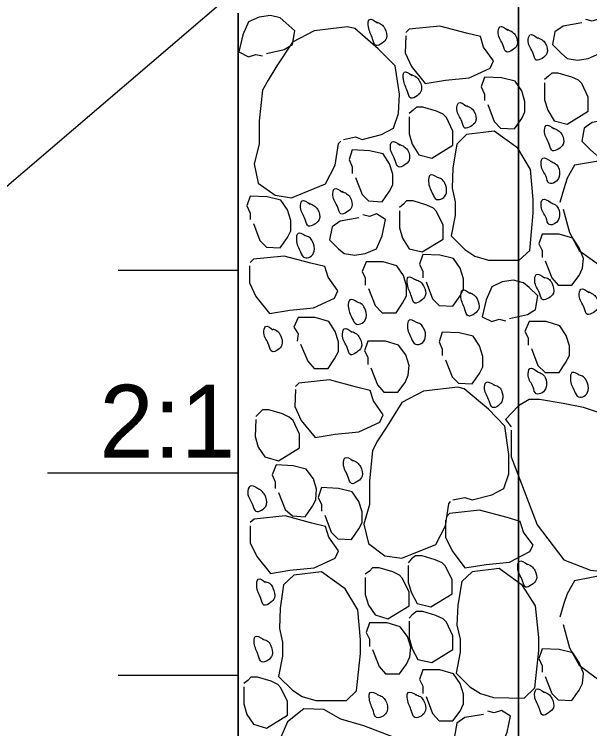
# Model space of a CAD drawing. Extents: x 1.2 to 17.3, y 0.2 to 9.9.
# Drawn here: x 6.649 to 7.359, y 7.416 to 8.298 of the extents above; entities that cross this region are included whole.
import ezdxf

# ---------------------------------------------------------------- set-up
doc = ezdxf.new("R2010")
doc.units = 0
for name, color, linetype in [('SD_P_Dimension Text', 7, 'Continuous'), ('SD_P_Prop Object Lines', 7, 'Continuous'), ('SD_P_Shading', 7, 'Continuous')]:
    doc.layers.add(name, color=color, linetype=linetype)

msp = doc.modelspace()

# ---------------------------------------------------------------- linework, layer by layer
at = {"layer": 'SD_P_Prop Object Lines'}
for p, q in [((7.271, 8.626), (6.621, 8.07)), ((7.271, 8.626), (7.271, 6.814)), ((7.271, 6.814), (7.271, 8.626)), ((6.925, 7.175), (6.925, 8.3)), ((6.925, 7.982), (6.777, 7.982)), ((6.925, 7.732), (6.69, 7.732)), ((6.925, 7.482), (6.777, 7.482))]:
    msp.add_line(p, q, dxfattribs=at)
for points in [[(6.96, 8.25), (6.982, 8.255), (6.992, 8.261), (6.995, 8.278), (6.984, 8.288), (6.977, 8.294), (6.965, 8.297), (6.951, 8.295), (6.938, 8.289), (6.931, 8.273), (6.926, 8.252), (6.938, 8.246), (6.947, 8.249), (6.955, 8.247)], [(7.349, 8.288), (7.326, 8.284), (7.316, 8.277), (7.313, 8.261), (7.324, 8.25), (7.331, 8.244), (7.344, 8.242), (7.357, 8.244), (7.371, 8.25), (7.378, 8.266), (7.382, 8.286), (7.371, 8.293), (7.362, 8.29), (7.354, 8.292)], [(7.132, 8.272), (7.131, 8.251), (7.139, 8.234), (7.156, 8.213), (7.181, 8.217), (7.21, 8.22), (7.236, 8.232), (7.24, 8.241), (7.228, 8.258), (7.224, 8.271), (7.207, 8.275), (7.174, 8.284), (7.136, 8.28), (7.132, 8.276)], [(7.055, 8.144), (7.07, 8.147), (7.078, 8.144), (7.102, 8.15), (7.117, 8.158), (7.123, 8.176), (7.124, 8.2), (7.119, 8.235), (7.098, 8.256), (7.069, 8.281), (7.06, 8.283), (7.019, 8.278), (6.992, 8.264), (6.973, 8.235), (6.962, 8.217), (6.955, 8.205), (6.951, 8.167), (6.951, 8.138), (6.945, 8.114), (6.95, 8.09), (6.971, 8.075), (6.991, 8.072), (7.033, 8.089), (7.045, 8.112), (7.049, 8.139), (7.052, 8.142)], [(7.303, 8.214), (7.303, 8.193), (7.307, 8.18), (7.315, 8.167), (7.331, 8.163), (7.357, 8.179), (7.357, 8.188), (7.357, 8.196), (7.349, 8.213), (7.345, 8.217), (7.337, 8.221), (7.32, 8.226), (7.312, 8.226), (7.308, 8.222), (7.303, 8.218)], [(7.233, 8.187), (7.241, 8.166), (7.249, 8.158), (7.266, 8.157), (7.275, 8.17), (7.279, 8.178), (7.279, 8.191), (7.275, 8.204), (7.267, 8.216), (7.25, 8.22), (7.229, 8.221), (7.225, 8.209), (7.229, 8.2), (7.229, 8.192)], [(7.136, 8.172), (7.136, 8.151), (7.14, 8.138), (7.148, 8.125), (7.164, 8.121), (7.19, 8.137), (7.19, 8.146), (7.19, 8.154), (7.182, 8.171), (7.178, 8.175), (7.17, 8.179), (7.153, 8.184), (7.145, 8.184), (7.141, 8.18), (7.136, 8.176)], [(7.385, 8.169), (7.362, 8.165), (7.352, 8.158), (7.349, 8.142), (7.36, 8.131), (7.367, 8.125), (7.38, 8.123), (7.393, 8.125), (7.407, 8.131), (7.414, 8.147), (7.418, 8.167), (7.407, 8.174), (7.398, 8.171), (7.39, 8.173)], [(7.193, 8.05), (7.188, 8.025), (7.205, 8.008), (7.217, 8), (7.234, 7.995), (7.272, 7.995), (7.285, 8.007), (7.289, 8.053), (7.289, 8.07), (7.286, 8.107), (7.27, 8.133), (7.241, 8.154), (7.207, 8.15), (7.195, 8.138), (7.19, 8.109), (7.189, 8.084), (7.193, 8.067), (7.193, 8.05)], [(7.07, 8.097), (7.078, 8.076), (7.086, 8.068), (7.103, 8.067), (7.112, 8.08), (7.116, 8.088), (7.116, 8.101), (7.112, 8.114), (7.104, 8.126), (7.087, 8.13), (7.066, 8.131), (7.062, 8.119), (7.066, 8.11), (7.066, 8.102)], [(7.326, 8.058), (7.334, 8.029), (7.346, 8.007), (7.375, 7.986), (7.396, 7.973), (7.455, 7.976), (7.476, 7.988), (7.484, 8.009), (7.489, 8.034), (7.489, 8.046), (7.481, 8.063), (7.465, 8.085), (7.44, 8.106), (7.403, 8.115), (7.382, 8.119), (7.34, 8.112), (7.331, 8.096), (7.327, 8.083), (7.322, 8.066)], [(6.944, 8.04), (6.952, 8.019), (6.96, 8.011), (6.977, 8.01), (6.986, 8.023), (6.99, 8.031), (6.99, 8.044), (6.986, 8.057), (6.978, 8.069), (6.961, 8.073), (6.94, 8.074), (6.936, 8.062), (6.94, 8.053), (6.94, 8.045)], [(7.124, 8.056), (7.124, 8.035), (7.128, 8.022), (7.136, 8.009), (7.152, 8.005), (7.178, 8.021), (7.178, 8.03), (7.178, 8.038), (7.17, 8.055), (7.166, 8.059), (7.158, 8.063), (7.141, 8.068), (7.133, 8.068), (7.129, 8.064), (7.124, 8.06)], [(7.074, 8.047), (7.051, 8.043), (7.041, 8.036), (7.038, 8.02), (7.049, 8.009), (7.056, 8.003), (7.069, 8.001), (7.082, 8.003), (7.096, 8.009), (7.103, 8.025), (7.107, 8.045), (7.096, 8.052), (7.087, 8.049), (7.079, 8.051)], [(7.304, 7.994), (7.312, 7.973), (7.32, 7.964), (7.337, 7.964), (7.346, 7.976), (7.35, 7.985), (7.351, 7.997), (7.346, 8.01), (7.338, 8.022), (7.321, 8.027), (7.3, 8.027), (7.296, 8.015), (7.3, 8.007), (7.3, 7.998)], [(7.157, 7.968), (7.165, 7.947), (7.173, 7.939), (7.19, 7.938), (7.199, 7.951), (7.203, 7.959), (7.203, 7.972), (7.199, 7.985), (7.191, 7.997), (7.174, 8.001), (7.153, 8.002), (7.149, 7.99), (7.153, 7.981), (7.153, 7.973)], [(6.939, 7.988), (6.939, 7.967), (6.947, 7.95), (6.964, 7.929), (6.989, 7.933), (7.018, 7.936), (7.044, 7.948), (7.048, 7.957), (7.036, 7.974), (7.032, 7.987), (7.015, 7.991), (6.982, 8), (6.944, 7.996), (6.94, 7.992)], [(7.086, 7.96), (7.094, 7.939), (7.103, 7.93), (7.12, 7.93), (7.128, 7.942), (7.133, 7.951), (7.133, 7.963), (7.129, 7.976), (7.121, 7.988), (7.104, 7.993), (7.083, 7.993), (7.078, 7.981), (7.082, 7.973), (7.082, 7.964)], [(7.26, 7.923), (7.282, 7.928), (7.292, 7.934), (7.295, 7.951), (7.284, 7.961), (7.277, 7.967), (7.265, 7.97), (7.251, 7.968), (7.238, 7.962), (7.231, 7.946), (7.226, 7.925), (7.238, 7.919), (7.247, 7.922), (7.255, 7.92)], [(7.002, 7.891), (7.011, 7.87), (7.019, 7.861), (7.036, 7.861), (7.044, 7.873), (7.049, 7.882), (7.049, 7.894), (7.045, 7.907), (7.037, 7.919), (7.02, 7.924), (6.999, 7.924), (6.994, 7.912), (6.999, 7.904), (6.998, 7.895)], [(7.287, 7.886), (7.295, 7.865), (7.304, 7.856), (7.321, 7.856), (7.329, 7.868), (7.334, 7.877), (7.334, 7.889), (7.33, 7.902), (7.322, 7.914), (7.305, 7.919), (7.284, 7.919), (7.279, 7.907), (7.283, 7.899), (7.283, 7.89)], [(7.181, 7.872), (7.189, 7.851), (7.197, 7.843), (7.214, 7.842), (7.223, 7.855), (7.227, 7.863), (7.227, 7.876), (7.223, 7.889), (7.215, 7.901), (7.198, 7.905), (7.177, 7.906), (7.173, 7.894), (7.177, 7.885), (7.177, 7.877)], [(7.089, 7.862), (7.097, 7.841), (7.105, 7.832), (7.122, 7.832), (7.131, 7.844), (7.135, 7.853), (7.136, 7.865), (7.132, 7.878), (7.123, 7.89), (7.107, 7.895), (7.085, 7.895), (7.081, 7.883), (7.085, 7.875), (7.085, 7.866)], [(6.996, 7.835), (6.995, 7.814), (7.003, 7.797), (7.02, 7.776), (7.045, 7.78), (7.074, 7.783), (7.1, 7.795), (7.104, 7.804), (7.092, 7.821), (7.088, 7.834), (7.071, 7.838), (7.038, 7.847), (7, 7.843), (6.996, 7.839)], [(7.19, 7.699), (7.205, 7.702), (7.214, 7.699), (7.238, 7.705), (7.253, 7.713), (7.259, 7.731), (7.259, 7.755), (7.254, 7.79), (7.234, 7.811), (7.204, 7.836), (7.196, 7.838), (7.154, 7.833), (7.127, 7.819), (7.109, 7.79), (7.097, 7.772), (7.091, 7.76), (7.087, 7.722), (7.087, 7.693), (7.08, 7.669), (7.086, 7.645), (7.106, 7.63), (7.127, 7.627), (7.169, 7.644), (7.181, 7.667), (7.185, 7.694), (7.187, 7.697)], [(7.262, 7.785), (7.262, 7.752), (7.294, 7.668), (7.327, 7.625), (7.36, 7.612), (7.406, 7.607), (7.419, 7.628), (7.424, 7.661), (7.42, 7.691), (7.408, 7.708), (7.4, 7.737), (7.404, 7.75), (7.405, 7.779), (7.401, 7.787), (7.389, 7.8), (7.351, 7.813), (7.326, 7.818), (7.297, 7.823), (7.284, 7.823), (7.271, 7.815), (7.255, 7.798), (7.262, 7.789)], [(6.947, 7.798), (6.946, 7.777), (6.95, 7.764), (6.958, 7.752), (6.975, 7.747), (7.001, 7.763), (7.001, 7.772), (7.001, 7.78), (6.993, 7.797), (6.988, 7.801), (6.98, 7.805), (6.963, 7.81), (6.955, 7.81), (6.951, 7.806), (6.947, 7.802)], [(6.975, 7.708), (6.983, 7.687), (6.992, 7.679), (7.008, 7.678), (7.017, 7.691), (7.021, 7.699), (7.022, 7.712), (7.018, 7.725), (7.009, 7.737), (6.993, 7.741), (6.972, 7.742), (6.967, 7.73), (6.971, 7.721), (6.971, 7.713)], [(7.032, 7.68), (7.04, 7.659), (7.048, 7.651), (7.065, 7.65), (7.074, 7.663), (7.078, 7.671), (7.078, 7.684), (7.074, 7.697), (7.066, 7.709), (7.049, 7.713), (7.028, 7.714), (7.024, 7.702), (7.028, 7.693), (7.028, 7.685)], [(7.181, 7.674), (7.181, 7.653), (7.189, 7.636), (7.205, 7.615), (7.231, 7.619), (7.26, 7.622), (7.285, 7.635), (7.289, 7.643), (7.277, 7.659), (7.273, 7.672), (7.257, 7.677), (7.223, 7.686), (7.186, 7.682), (7.182, 7.678)], [(6.94, 7.667), (6.94, 7.646), (6.948, 7.629), (6.965, 7.608), (6.989, 7.612), (7.019, 7.615), (7.045, 7.627), (7.049, 7.636), (7.037, 7.653), (7.033, 7.666), (7.016, 7.67), (6.983, 7.679), (6.945, 7.675), (6.94, 7.671)], [(7.135, 7.618), (7.135, 7.597), (7.139, 7.584), (7.146, 7.571), (7.163, 7.567), (7.189, 7.583), (7.189, 7.592), (7.189, 7.6), (7.181, 7.617), (7.177, 7.621), (7.168, 7.625), (7.152, 7.63), (7.144, 7.63), (7.139, 7.626), (7.135, 7.621)], [(7.082, 7.603), (7.082, 7.582), (7.086, 7.569), (7.094, 7.557), (7.11, 7.552), (7.136, 7.568), (7.136, 7.577), (7.136, 7.585), (7.128, 7.602), (7.124, 7.606), (7.116, 7.61), (7.099, 7.615), (7.091, 7.615), (7.087, 7.611), (7.082, 7.607)], [(7.199, 7.511), (7.194, 7.485), (7.211, 7.468), (7.224, 7.46), (7.24, 7.455), (7.278, 7.454), (7.291, 7.467), (7.296, 7.513), (7.296, 7.529), (7.292, 7.568), (7.276, 7.593), (7.247, 7.614), (7.214, 7.61), (7.201, 7.598), (7.196, 7.569), (7.195, 7.544), (7.199, 7.527), (7.199, 7.511)], [(6.98, 7.506), (6.975, 7.481), (6.992, 7.464), (7.004, 7.456), (7.021, 7.451), (7.059, 7.451), (7.071, 7.463), (7.076, 7.509), (7.076, 7.526), (7.073, 7.563), (7.057, 7.589), (7.028, 7.61), (6.994, 7.606), (6.981, 7.594), (6.977, 7.565), (6.976, 7.54), (6.98, 7.523), (6.98, 7.506)], [(7.326, 7.545), (7.334, 7.516), (7.346, 7.495), (7.375, 7.473), (7.396, 7.46), (7.455, 7.463), (7.476, 7.476), (7.484, 7.497), (7.489, 7.521), (7.489, 7.534), (7.481, 7.551), (7.465, 7.572), (7.44, 7.593), (7.403, 7.602), (7.382, 7.607), (7.34, 7.599), (7.331, 7.583), (7.327, 7.571), (7.322, 7.554)], [(7.136, 7.549), (7.136, 7.528), (7.14, 7.515), (7.147, 7.502), (7.164, 7.498), (7.19, 7.514), (7.19, 7.523), (7.19, 7.531), (7.182, 7.548), (7.178, 7.552), (7.169, 7.556), (7.153, 7.561), (7.145, 7.561), (7.14, 7.557), (7.136, 7.553)], [(7.091, 7.514), (7.099, 7.493), (7.107, 7.484), (7.124, 7.484), (7.133, 7.496), (7.137, 7.505), (7.138, 7.517), (7.134, 7.53), (7.125, 7.542), (7.109, 7.547), (7.087, 7.547), (7.083, 7.535), (7.087, 7.527), (7.087, 7.518)], [(7.304, 7.481), (7.312, 7.46), (7.32, 7.452), (7.337, 7.451), (7.346, 7.464), (7.35, 7.472), (7.351, 7.485), (7.346, 7.498), (7.338, 7.51), (7.321, 7.514), (7.3, 7.515), (7.296, 7.503), (7.3, 7.494), (7.3, 7.486)], [(7.157, 7.456), (7.165, 7.435), (7.173, 7.426), (7.19, 7.426), (7.199, 7.438), (7.203, 7.447), (7.203, 7.459), (7.199, 7.472), (7.191, 7.484), (7.174, 7.489), (7.153, 7.489), (7.149, 7.477), (7.153, 7.469), (7.153, 7.46)], [(6.932, 7.468), (6.932, 7.447), (6.936, 7.434), (6.944, 7.422), (6.96, 7.417), (6.986, 7.433), (6.986, 7.442), (6.986, 7.45), (6.978, 7.467), (6.974, 7.471), (6.966, 7.475), (6.949, 7.48), (6.941, 7.48), (6.937, 7.476), (6.932, 7.472)], [(7.117, 7.406), (7.08, 7.42), (7.052, 7.428), (7.031, 7.44), (7.006, 7.441), (6.986, 7.425), (6.978, 7.406)], [(7.228, 7.434), (7.205, 7.43), (7.195, 7.423), (7.192, 7.407), (7.203, 7.396), (7.21, 7.39), (7.223, 7.388), (7.236, 7.39), (7.25, 7.396), (7.257, 7.412), (7.261, 7.432), (7.25, 7.439), (7.241, 7.436), (7.233, 7.438)]]:
    msp.add_lwpolyline(points, dxfattribs=at)
for points in [[(7.096, 8.289), (7.102, 8.286), (7.106, 8.281), (7.108, 8.269), (7.103, 8.263), (7.095, 8.26), (7.091, 8.268), (7.086, 8.283), (7.087, 8.292), (7.097, 8.288)], [(7.257, 8.28), (7.263, 8.277), (7.267, 8.273), (7.269, 8.26), (7.263, 8.254), (7.256, 8.252), (7.252, 8.26), (7.246, 8.275), (7.248, 8.283), (7.258, 8.279)], [(7.294, 8.27), (7.3, 8.267), (7.304, 8.263), (7.306, 8.25), (7.3, 8.244), (7.293, 8.242), (7.289, 8.25), (7.283, 8.265), (7.285, 8.273), (7.295, 8.269)], [(7.139, 8.224), (7.145, 8.221), (7.149, 8.216), (7.151, 8.204), (7.146, 8.198), (7.138, 8.195), (7.134, 8.203), (7.129, 8.218), (7.13, 8.227), (7.14, 8.223)], [(7.206, 8.186), (7.212, 8.183), (7.216, 8.179), (7.218, 8.166), (7.212, 8.16), (7.205, 8.158), (7.201, 8.166), (7.195, 8.181), (7.197, 8.189), (7.207, 8.185)], [(7.314, 8.158), (7.32, 8.155), (7.324, 8.151), (7.326, 8.138), (7.32, 8.132), (7.313, 8.13), (7.309, 8.138), (7.303, 8.153), (7.305, 8.161), (7.315, 8.157)], [(7.124, 8.138), (7.13, 8.135), (7.134, 8.131), (7.136, 8.118), (7.13, 8.112), (7.123, 8.11), (7.119, 8.118), (7.113, 8.133), (7.115, 8.141), (7.125, 8.137)], [(7.31, 8.117), (7.315, 8.115), (7.32, 8.11), (7.321, 8.098), (7.316, 8.091), (7.309, 8.09), (7.305, 8.098), (7.299, 8.112), (7.301, 8.121), (7.311, 8.117)], [(7.171, 8.097), (7.176, 8.095), (7.18, 8.09), (7.182, 8.078), (7.177, 8.071), (7.17, 8.07), (7.165, 8.077), (7.16, 8.092), (7.162, 8.1), (7.171, 8.097)], [(7.053, 8.08), (7.059, 8.077), (7.063, 8.073), (7.065, 8.06), (7.059, 8.054), (7.052, 8.052), (7.048, 8.06), (7.042, 8.075), (7.044, 8.083), (7.054, 8.079)], [(7.013, 8.065), (7.019, 8.062), (7.023, 8.058), (7.025, 8.045), (7.019, 8.039), (7.012, 8.037), (7.008, 8.045), (7.002, 8.06), (7.004, 8.068), (7.014, 8.064)], [(7.31, 8.066), (7.315, 8.064), (7.32, 8.059), (7.321, 8.047), (7.316, 8.04), (7.309, 8.039), (7.305, 8.047), (7.299, 8.061), (7.301, 8.07), (7.311, 8.066)], [(7.008, 8.025), (7.013, 8.023), (7.017, 8.018), (7.019, 8.006), (7.014, 7.999), (7.007, 7.998), (7.002, 8.005), (6.997, 8.02), (6.999, 8.028), (7.008, 8.025)], [(7.144, 7.971), (7.15, 7.968), (7.154, 7.963), (7.156, 7.951), (7.151, 7.945), (7.143, 7.942), (7.139, 7.95), (7.134, 7.965), (7.135, 7.974), (7.145, 7.97)], [(7.302, 7.974), (7.308, 7.972), (7.312, 7.967), (7.314, 7.954), (7.308, 7.948), (7.301, 7.946), (7.297, 7.954), (7.291, 7.969), (7.293, 7.977), (7.303, 7.973)], [(7.211, 7.955), (7.216, 7.952), (7.22, 7.947), (7.222, 7.935), (7.217, 7.929), (7.209, 7.926), (7.205, 7.934), (7.2, 7.949), (7.202, 7.958), (7.211, 7.954)], [(7.357, 7.956), (7.363, 7.953), (7.367, 7.949), (7.369, 7.936), (7.363, 7.93), (7.356, 7.928), (7.352, 7.936), (7.346, 7.951), (7.348, 7.959), (7.358, 7.955)], [(7.072, 7.943), (7.077, 7.941), (7.081, 7.936), (7.083, 7.924), (7.078, 7.917), (7.071, 7.916), (7.066, 7.923), (7.061, 7.938), (7.063, 7.946), (7.072, 7.943)], [(7.145, 7.918), (7.15, 7.916), (7.154, 7.911), (7.156, 7.899), (7.151, 7.892), (7.144, 7.891), (7.139, 7.898), (7.134, 7.913), (7.136, 7.921), (7.145, 7.918)], [(6.968, 7.91), (6.974, 7.907), (6.977, 7.903), (6.979, 7.89), (6.974, 7.884), (6.967, 7.882), (6.963, 7.89), (6.957, 7.905), (6.959, 7.913), (6.968, 7.909)], [(7.065, 7.907), (7.071, 7.904), (7.075, 7.899), (7.077, 7.887), (7.071, 7.881), (7.064, 7.878), (7.06, 7.886), (7.054, 7.901), (7.056, 7.91), (7.066, 7.906)], [(7.294, 7.857), (7.299, 7.855), (7.304, 7.85), (7.305, 7.838), (7.3, 7.831), (7.293, 7.83), (7.289, 7.838), (7.283, 7.852), (7.285, 7.861), (7.295, 7.857)], [(7.346, 7.853), (7.351, 7.851), (7.355, 7.846), (7.357, 7.834), (7.352, 7.827), (7.345, 7.826), (7.34, 7.833), (7.335, 7.848), (7.337, 7.856), (7.346, 7.853)], [(7.24, 7.841), (7.246, 7.839), (7.25, 7.834), (7.251, 7.822), (7.246, 7.815), (7.239, 7.813), (7.235, 7.821), (7.229, 7.836), (7.231, 7.844), (7.241, 7.841)], [(7.066, 7.748), (7.072, 7.745), (7.076, 7.74), (7.078, 7.728), (7.073, 7.722), (7.065, 7.719), (7.061, 7.727), (7.055, 7.743), (7.057, 7.751), (7.067, 7.747)], [(6.949, 7.713), (6.954, 7.71), (6.958, 7.705), (6.96, 7.693), (6.954, 7.686), (6.947, 7.685), (6.943, 7.693), (6.937, 7.707), (6.94, 7.716), (6.949, 7.713)], [(7.281, 7.62), (7.287, 7.617), (7.291, 7.612), (7.293, 7.6), (7.287, 7.594), (7.28, 7.591), (7.276, 7.599), (7.27, 7.615), (7.272, 7.623), (7.282, 7.619)], [(6.959, 7.598), (6.965, 7.595), (6.968, 7.59), (6.97, 7.578), (6.965, 7.572), (6.957, 7.569), (6.953, 7.577), (6.948, 7.593), (6.95, 7.601), (6.959, 7.597)], [(6.955, 7.527), (6.961, 7.525), (6.965, 7.52), (6.967, 7.507), (6.962, 7.501), (6.954, 7.499), (6.95, 7.507), (6.945, 7.522), (6.946, 7.53), (6.956, 7.527)], [(7.302, 7.462), (7.308, 7.459), (7.312, 7.454), (7.314, 7.442), (7.308, 7.436), (7.301, 7.433), (7.297, 7.441), (7.291, 7.456), (7.293, 7.465), (7.303, 7.461)], [(7.097, 7.458), (7.103, 7.456), (7.107, 7.451), (7.109, 7.438), (7.104, 7.432), (7.096, 7.43), (7.092, 7.438), (7.087, 7.453), (7.088, 7.461), (7.098, 7.458)], [(7.144, 7.458), (7.15, 7.456), (7.154, 7.451), (7.156, 7.438), (7.151, 7.432), (7.143, 7.43), (7.139, 7.438), (7.134, 7.453), (7.135, 7.461), (7.145, 7.458)]]:
    msp.add_spline(points, degree=3, dxfattribs=at)
at = {"layer": 'SD_P_Shading'}
msp.add_line((6.925, 8.3), (6.925, 7.175), dxfattribs=at)

# ---------------------------------------------------------------- texts
at = {"layer": 'SD_P_Dimension Text'}
msp.add_text('2:1', height=0.09, dxfattribs=at).set_placement((6.754, 7.751))

doc.saveas('drawing.dxf')
